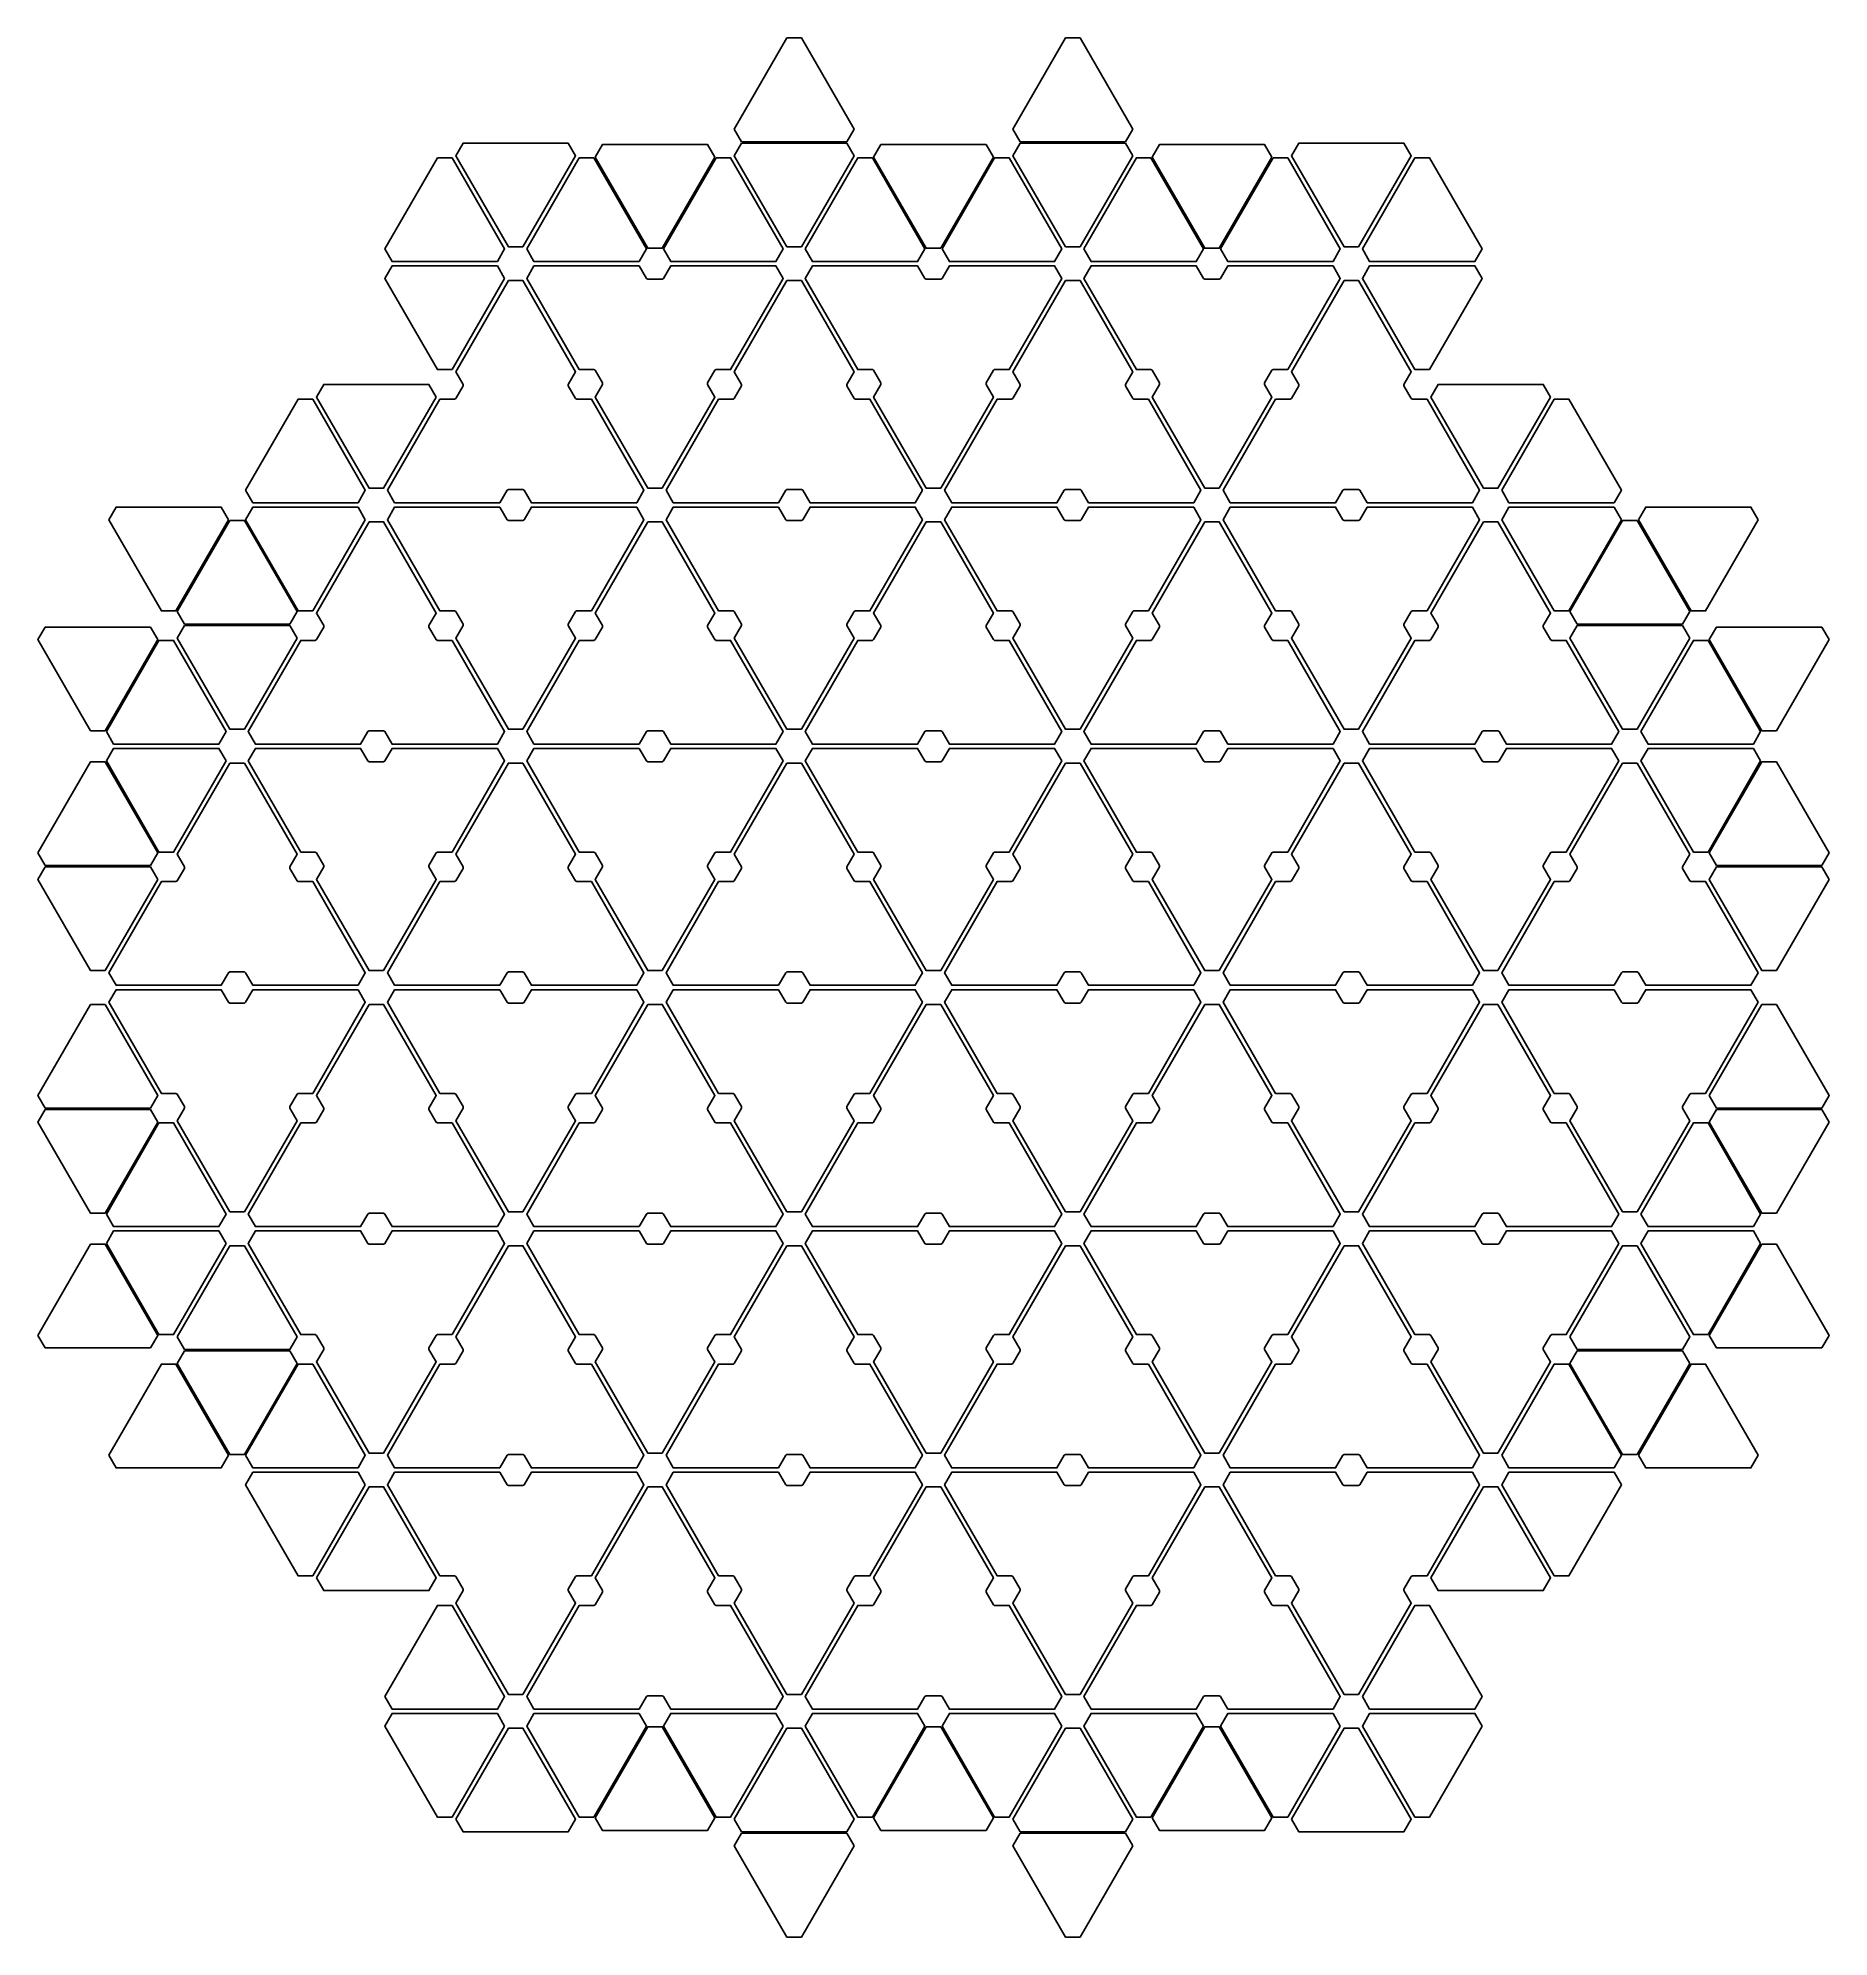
# Model space of a CAD drawing. Header units: metres. Extents: x -616 to 616, y -654 to 654.
import ezdxf

# ---------------------------------------------------------------- set-up
doc = ezdxf.new("R2010")
doc.units = ezdxf.units.M

msp = doc.modelspace()

# ---------------------------------------------------------------- linework, layer by layer
at = {"layer": 'frame'}
for points in [[(-100.9, 653.5), (-90.9, 653.5), (-54.7, 590.8), (-59.7, 582.1), (-132.1, 582.1), (-137.1, 590.8), (-100.9, 653.5)], [(90.9, 653.5), (100.9, 653.5), (137.1, 590.8), (132.1, 582.1), (59.7, 582.1), (54.7, 590.8), (90.9, 653.5)], [(-282.6, 509.8), (-292.6, 509.8), (-328.8, 572.5), (-323.8, 581.1), (-251.4, 581.1), (-246.4, 572.5), (-282.6, 509.8)], [(-150.5, 571.5), (-186.7, 508.8), (-196.7, 508.8), (-232.9, 571.5), (-227.9, 580.1), (-155.5, 580.1), (-150.5, 571.5)], [(-90.9, 509.8), (-100.9, 509.8), (-137.1, 572.5), (-132.1, 581.1), (-59.7, 581.1), (-54.7, 572.5), (-90.9, 509.8)], [(41.2, 571.5), (5, 508.8), (-5, 508.8), (-41.2, 571.5), (-36.2, 580.1), (36.2, 580.1), (41.2, 571.5)], [(137.1, 572.5), (100.9, 509.8), (90.9, 509.8), (54.7, 572.5), (59.7, 581.1), (132.1, 581.1), (137.1, 572.5)], [(232.9, 571.5), (196.7, 508.8), (186.7, 508.8), (150.5, 571.5), (155.5, 580.1), (227.9, 580.1), (232.9, 571.5)], [(292.6, 509.8), (282.6, 509.8), (246.4, 572.5), (251.4, 581.1), (323.8, 581.1), (328.8, 572.5), (292.6, 509.8)], [(-341.4, 571), (-331.4, 571), (-295.2, 508.3), (-300.2, 499.6), (-372.6, 499.6), (-377.6, 508.3), (-341.4, 571)], [(-280, 508.3), (-243.8, 571), (-233.8, 571), (-197.6, 508.3), (-202.6, 499.6), (-275, 499.6), (-280, 508.3)], [(-185.9, 508.3), (-149.7, 571), (-139.7, 571), (-103.5, 508.3), (-108.5, 499.6), (-180.9, 499.6), (-185.9, 508.3)], [(-88.3, 508.3), (-52.1, 571), (-42.1, 571), (-5.9, 508.3), (-10.9, 499.6), (-83.3, 499.6), (-88.3, 508.3)], [(5.9, 508.3), (42.1, 571), (52.1, 571), (88.3, 508.3), (83.3, 499.6), (10.9, 499.6), (5.9, 508.3)], [(103.5, 508.3), (139.7, 571), (149.7, 571), (185.9, 508.3), (180.9, 499.6), (108.5, 499.6), (103.5, 508.3)], [(197.6, 508.3), (233.8, 571), (243.8, 571), (280, 508.3), (275, 499.6), (202.6, 499.6), (197.6, 508.3)], [(331.4, 571), (341.4, 571), (377.6, 508.3), (372.6, 499.6), (300.2, 499.6), (295.2, 508.3), (331.4, 571)], [(-295.2, 488), (-331.4, 425.3), (-341.4, 425.3), (-377.6, 488), (-372.6, 496.6), (-300.2, 496.6), (-295.2, 488)], [(-292.6, 486.5), (-282.6, 486.5), (-246.4, 423.8), (-251.4, 415.1), (-251.4, 414.1), (-246.4, 405.4), (-245.5, 404.9), (-235.5, 404.9), (-199.3, 342.2), (-204.3, 333.6), (-276.7, 333.6), (-281.7, 342.2), (-282.6, 342.7), (-292.6, 342.7), (-293.5, 342.2), (-298.5, 333.6), (-370.9, 333.6), (-375.9, 342.2), (-339.7, 404.9), (-329.7, 404.9), (-328.8, 405.4), (-323.8, 414.1), (-323.8, 415.1), (-328.8, 423.8), (-292.6, 486.5)], [(-186.7, 343.7), (-196.7, 343.7), (-232.9, 406.4), (-227.9, 415.1), (-227.9, 416.1), (-232.9, 424.8), (-233.8, 425.3), (-243.8, 425.3), (-280, 488), (-275, 496.6), (-202.6, 496.6), (-197.6, 488), (-196.7, 487.5), (-186.7, 487.5), (-185.9, 488), (-180.9, 496.6), (-108.5, 496.6), (-103.5, 488), (-139.7, 425.3), (-149.7, 425.3), (-150.5, 424.8), (-155.5, 416.1), (-155.5, 415.1), (-150.5, 406.4), (-186.7, 343.7)], [(-100.9, 486.5), (-90.9, 486.5), (-54.7, 423.8), (-59.7, 415.1), (-59.7, 414.1), (-54.7, 405.4), (-53.8, 404.9), (-43.8, 404.9), (-7.6, 342.2), (-12.6, 333.6), (-85, 333.6), (-90, 342.2), (-90.9, 342.7), (-100.9, 342.7), (-101.7, 342.2), (-106.7, 333.6), (-179.1, 333.6), (-184.1, 342.2), (-147.9, 404.9), (-137.9, 404.9), (-137.1, 405.4), (-132.1, 414.1), (-132.1, 415.1), (-137.1, 423.8), (-100.9, 486.5)], [(5, 343.7), (-5, 343.7), (-41.2, 406.4), (-36.2, 415.1), (-36.2, 416.1), (-41.2, 424.8), (-42.1, 425.3), (-52.1, 425.3), (-88.3, 488), (-83.3, 496.6), (-10.9, 496.6), (-5.9, 488), (-5, 487.5), (5, 487.5), (5.9, 488), (10.9, 496.6), (83.3, 496.6), (88.3, 488), (52.1, 425.3), (42.1, 425.3), (41.2, 424.8), (36.2, 416.1), (36.2, 415.1), (41.2, 406.4), (5, 343.7)], [(90.9, 486.5), (100.9, 486.5), (137.1, 423.8), (132.1, 415.1), (132.1, 414.1), (137.1, 405.4), (137.9, 404.9), (147.9, 404.9), (184.1, 342.2), (179.1, 333.6), (106.7, 333.6), (101.7, 342.2), (100.9, 342.7), (90.9, 342.7), (90, 342.2), (85, 333.6), (12.6, 333.6), (7.6, 342.2), (43.8, 404.9), (53.8, 404.9), (54.7, 405.4), (59.7, 414.1), (59.7, 415.1), (54.7, 423.8), (90.9, 486.5)], [(196.7, 343.7), (186.7, 343.7), (150.5, 406.4), (155.5, 415.1), (155.5, 416.1), (150.5, 424.8), (149.7, 425.3), (139.7, 425.3), (103.5, 488), (108.5, 496.6), (180.9, 496.6), (185.9, 488), (186.7, 487.5), (196.7, 487.5), (197.6, 488), (202.6, 496.6), (275, 496.6), (280, 488), (243.8, 425.3), (233.8, 425.3), (232.9, 424.8), (227.9, 416.1), (227.9, 415.1), (232.9, 406.4), (196.7, 343.7)], [(282.6, 486.5), (292.6, 486.5), (328.8, 423.8), (323.8, 415.1), (323.8, 414.1), (328.8, 405.4), (329.7, 404.9), (339.7, 404.9), (375.9, 342.2), (370.9, 333.6), (298.5, 333.6), (293.5, 342.2), (292.6, 342.7), (282.6, 342.7), (281.7, 342.2), (276.7, 333.6), (204.3, 333.6), (199.3, 342.2), (235.5, 404.9), (245.5, 404.9), (246.4, 405.4), (251.4, 414.1), (251.4, 415.1), (246.4, 423.8), (282.6, 486.5)], [(341.4, 425.3), (331.4, 425.3), (295.2, 488), (300.2, 496.6), (372.6, 496.6), (377.6, 488), (341.4, 425.3)], [(-342.3, 406.4), (-378.5, 343.7), (-388.5, 343.7), (-424.7, 406.4), (-419.7, 415.1), (-347.3, 415.1), (-342.3, 406.4)], [(424.7, 406.4), (388.5, 343.7), (378.5, 343.7), (342.3, 406.4), (347.3, 415.1), (419.7, 415.1), (424.7, 406.4)], [(-473.5, 342.2), (-437.3, 404.9), (-427.3, 404.9), (-391.1, 342.2), (-396.1, 333.6), (-468.5, 333.6), (-473.5, 342.2)], [(391.1, 342.2), (427.3, 404.9), (437.3, 404.9), (473.5, 342.2), (468.5, 333.6), (396.1, 333.6), (391.1, 342.2)], [(-485.2, 321.9), (-521.4, 259.2), (-531.4, 259.2), (-567.6, 321.9), (-562.6, 330.6), (-490.2, 330.6), (-485.2, 321.9)], [(-391.1, 321.9), (-427.3, 259.2), (-437.3, 259.2), (-473.5, 321.9), (-468.5, 330.6), (-396.1, 330.6), (-391.1, 321.9)], [(-282.6, 177.7), (-292.6, 177.7), (-328.8, 240.4), (-323.8, 249.1), (-323.8, 250.1), (-328.8, 258.7), (-329.7, 259.2), (-339.7, 259.2), (-375.9, 321.9), (-370.9, 330.6), (-298.5, 330.6), (-293.5, 321.9), (-292.6, 321.4), (-282.6, 321.4), (-281.7, 321.9), (-276.7, 330.6), (-204.3, 330.6), (-199.3, 321.9), (-235.5, 259.2), (-245.5, 259.2), (-246.4, 258.7), (-251.4, 250.1), (-251.4, 249.1), (-246.4, 240.4), (-282.6, 177.7)], [(-90.9, 177.7), (-100.9, 177.7), (-137.1, 240.4), (-132.1, 249.1), (-132.1, 250.1), (-137.1, 258.7), (-137.9, 259.2), (-147.9, 259.2), (-184.1, 321.9), (-179.1, 330.6), (-106.7, 330.6), (-101.7, 321.9), (-100.9, 321.4), (-90.9, 321.4), (-90, 321.9), (-85, 330.6), (-12.6, 330.6), (-7.6, 321.9), (-43.8, 259.2), (-53.8, 259.2), (-54.7, 258.7), (-59.7, 250.1), (-59.7, 249.1), (-54.7, 240.4), (-90.9, 177.7)], [(100.9, 177.7), (90.9, 177.7), (54.7, 240.4), (59.7, 249.1), (59.7, 250.1), (54.7, 258.7), (53.8, 259.2), (43.8, 259.2), (7.6, 321.9), (12.6, 330.6), (85, 330.6), (90, 321.9), (90.9, 321.4), (100.9, 321.4), (101.7, 321.9), (106.7, 330.6), (179.1, 330.6), (184.1, 321.9), (147.9, 259.2), (137.9, 259.2), (137.1, 258.7), (132.1, 250.1), (132.1, 249.1), (137.1, 240.4), (100.9, 177.7)], [(292.6, 177.7), (282.6, 177.7), (246.4, 240.4), (251.4, 249.1), (251.4, 250.1), (246.4, 258.7), (245.5, 259.2), (235.5, 259.2), (199.3, 321.9), (204.3, 330.6), (276.7, 330.6), (281.7, 321.9), (282.6, 321.4), (292.6, 321.4), (293.5, 321.9), (298.5, 330.6), (370.9, 330.6), (375.9, 321.9), (339.7, 259.2), (329.7, 259.2), (328.8, 258.7), (323.8, 250.1), (323.8, 249.1), (328.8, 240.4), (292.6, 177.7)], [(473.5, 321.9), (437.3, 259.2), (427.3, 259.2), (391.1, 321.9), (396.1, 330.6), (468.5, 330.6), (473.5, 321.9)], [(567.6, 321.9), (531.4, 259.2), (521.4, 259.2), (485.2, 321.9), (490.2, 330.6), (562.6, 330.6), (567.6, 321.9)], [(-520.5, 258.7), (-484.3, 321.4), (-474.3, 321.4), (-438.1, 258.7), (-443.1, 250.1), (-515.5, 250.1), (-520.5, 258.7)], [(-388.5, 320.4), (-378.5, 320.4), (-342.3, 257.7), (-347.3, 249.1), (-347.3, 248.1), (-342.3, 239.4), (-341.4, 238.9), (-331.4, 238.9), (-295.2, 176.2), (-300.2, 167.5), (-372.6, 167.5), (-377.6, 176.2), (-378.5, 176.7), (-388.5, 176.7), (-389.3, 176.2), (-394.3, 167.5), (-466.7, 167.5), (-471.7, 176.2), (-435.5, 238.9), (-425.5, 238.9), (-424.7, 239.4), (-419.7, 248.1), (-419.7, 249.1), (-424.7, 257.7), (-388.5, 320.4)], [(-196.7, 320.4), (-186.7, 320.4), (-150.5, 257.7), (-155.5, 249.1), (-155.5, 248.1), (-150.5, 239.4), (-149.7, 238.9), (-139.7, 238.9), (-103.5, 176.2), (-108.5, 167.5), (-180.9, 167.5), (-185.9, 176.2), (-186.7, 176.7), (-196.7, 176.7), (-197.6, 176.2), (-202.6, 167.5), (-275, 167.5), (-280, 176.2), (-243.8, 238.9), (-233.8, 238.9), (-232.9, 239.4), (-227.9, 248.1), (-227.9, 249.1), (-232.9, 257.7), (-196.7, 320.4)], [(-5, 320.4), (5, 320.4), (41.2, 257.7), (36.2, 249.1), (36.2, 248.1), (41.2, 239.4), (42.1, 238.9), (52.1, 238.9), (88.3, 176.2), (83.3, 167.5), (10.9, 167.5), (5.9, 176.2), (5, 176.7), (-5, 176.7), (-5.9, 176.2), (-10.9, 167.5), (-83.3, 167.5), (-88.3, 176.2), (-52.1, 238.9), (-42.1, 238.9), (-41.2, 239.4), (-36.2, 248.1), (-36.2, 249.1), (-41.2, 257.7), (-5, 320.4)], [(186.7, 320.4), (196.7, 320.4), (232.9, 257.7), (227.9, 249.1), (227.9, 248.1), (232.9, 239.4), (233.8, 238.9), (243.8, 238.9), (280, 176.2), (275, 167.5), (202.6, 167.5), (197.6, 176.2), (196.7, 176.7), (186.7, 176.7), (185.9, 176.2), (180.9, 167.5), (108.5, 167.5), (103.5, 176.2), (139.7, 238.9), (149.7, 238.9), (150.5, 239.4), (155.5, 248.1), (155.5, 249.1), (150.5, 257.7), (186.7, 320.4)], [(378.5, 320.4), (388.5, 320.4), (424.7, 257.7), (419.7, 249.1), (419.7, 248.1), (424.7, 239.4), (425.5, 238.9), (435.5, 238.9), (471.7, 176.2), (466.7, 167.5), (394.3, 167.5), (389.3, 176.2), (388.5, 176.7), (378.5, 176.7), (377.6, 176.2), (372.6, 167.5), (300.2, 167.5), (295.2, 176.2), (331.4, 238.9), (341.4, 238.9), (342.3, 239.4), (347.3, 248.1), (347.3, 249.1), (342.3, 257.7), (378.5, 320.4)], [(438.1, 258.7), (474.3, 321.4), (484.3, 321.4), (520.5, 258.7), (515.5, 250.1), (443.1, 250.1), (438.1, 258.7)], [(-438.1, 240.4), (-474.3, 177.7), (-484.3, 177.7), (-520.5, 240.4), (-515.5, 249.1), (-443.1, 249.1), (-438.1, 240.4)], [(520.5, 240.4), (484.3, 177.7), (474.3, 177.7), (438.1, 240.4), (443.1, 249.1), (515.5, 249.1), (520.5, 240.4)], [(-534, 239.4), (-570.2, 176.7), (-580.2, 176.7), (-616.4, 239.4), (-611.4, 248.1), (-539, 248.1), (-534, 239.4)], [(-569.3, 176.2), (-533.1, 238.9), (-523.1, 238.9), (-486.9, 176.2), (-491.9, 167.5), (-564.3, 167.5), (-569.3, 176.2)], [(486.9, 176.2), (523.1, 238.9), (533.1, 238.9), (569.3, 176.2), (564.3, 167.5), (491.9, 167.5), (486.9, 176.2)], [(616.4, 239.4), (580.2, 176.7), (570.2, 176.7), (534, 239.4), (539, 248.1), (611.4, 248.1), (616.4, 239.4)], [(-486.9, 155.9), (-523.1, 93.2), (-533.1, 93.2), (-569.3, 155.9), (-564.3, 164.5), (-491.9, 164.5), (-486.9, 155.9)], [(-378.5, 11.7), (-388.5, 11.7), (-424.7, 74.4), (-419.7, 83), (-419.7, 84), (-424.7, 92.7), (-425.5, 93.2), (-435.5, 93.2), (-471.7, 155.9), (-466.7, 164.5), (-394.3, 164.5), (-389.3, 155.9), (-388.5, 155.4), (-378.5, 155.4), (-377.6, 155.9), (-372.6, 164.5), (-300.2, 164.5), (-295.2, 155.9), (-331.4, 93.2), (-341.4, 93.2), (-342.3, 92.7), (-347.3, 84), (-347.3, 83), (-342.3, 74.4), (-378.5, 11.7)], [(-186.7, 11.7), (-196.7, 11.7), (-232.9, 74.4), (-227.9, 83), (-227.9, 84), (-232.9, 92.7), (-233.8, 93.2), (-243.8, 93.2), (-280, 155.9), (-275, 164.5), (-202.6, 164.5), (-197.6, 155.9), (-196.7, 155.4), (-186.7, 155.4), (-185.9, 155.9), (-180.9, 164.5), (-108.5, 164.5), (-103.5, 155.9), (-139.7, 93.2), (-149.7, 93.2), (-150.5, 92.7), (-155.5, 84), (-155.5, 83), (-150.5, 74.4), (-186.7, 11.7)], [(5, 11.7), (-5, 11.7), (-41.2, 74.4), (-36.2, 83), (-36.2, 84), (-41.2, 92.7), (-42.1, 93.2), (-52.1, 93.2), (-88.3, 155.9), (-83.3, 164.5), (-10.9, 164.5), (-5.9, 155.9), (-5, 155.4), (5, 155.4), (5.9, 155.9), (10.9, 164.5), (83.3, 164.5), (88.3, 155.9), (52.1, 93.2), (42.1, 93.2), (41.2, 92.7), (36.2, 84), (36.2, 83), (41.2, 74.4), (5, 11.7)], [(196.7, 11.7), (186.7, 11.7), (150.5, 74.4), (155.5, 83), (155.5, 84), (150.5, 92.7), (149.7, 93.2), (139.7, 93.2), (103.5, 155.9), (108.5, 164.5), (180.9, 164.5), (185.9, 155.9), (186.7, 155.4), (196.7, 155.4), (197.6, 155.9), (202.6, 164.5), (275, 164.5), (280, 155.9), (243.8, 93.2), (233.8, 93.2), (232.9, 92.7), (227.9, 84), (227.9, 83), (232.9, 74.4), (196.7, 11.7)], [(388.5, 11.7), (378.5, 11.7), (342.3, 74.4), (347.3, 83), (347.3, 84), (342.3, 92.7), (341.4, 93.2), (331.4, 93.2), (295.2, 155.9), (300.2, 164.5), (372.6, 164.5), (377.6, 155.9), (378.5, 155.4), (388.5, 155.4), (389.3, 155.9), (394.3, 164.5), (466.7, 164.5), (471.7, 155.9), (435.5, 93.2), (425.5, 93.2), (424.7, 92.7), (419.7, 84), (419.7, 83), (424.7, 74.4), (388.5, 11.7)], [(569.3, 155.9), (533.1, 93.2), (523.1, 93.2), (486.9, 155.9), (491.9, 164.5), (564.3, 164.5), (569.3, 155.9)], [(-616.4, 92.7), (-580.2, 155.4), (-570.2, 155.4), (-534, 92.7), (-539, 84), (-611.4, 84), (-616.4, 92.7)], [(-484.3, 154.4), (-474.3, 154.4), (-438.1, 91.7), (-443.1, 83), (-443.1, 82), (-438.1, 73.4), (-437.3, 72.9), (-427.3, 72.9), (-391.1, 10.2), (-396.1, 1.5), (-468.5, 1.5), (-473.5, 10.2), (-474.3, 10.7), (-484.3, 10.7), (-485.2, 10.2), (-490.2, 1.5), (-562.6, 1.5), (-567.6, 10.2), (-531.4, 72.9), (-521.4, 72.9), (-520.5, 73.4), (-515.5, 82), (-515.5, 83), (-520.5, 91.7), (-484.3, 154.4)], [(-282.6, 154.4), (-246.4, 91.7), (-251.4, 83), (-251.4, 82), (-246.4, 73.4), (-245.5, 72.9), (-235.5, 72.9), (-199.3, 10.2), (-204.3, 1.5), (-276.7, 1.5), (-281.7, 10.2), (-282.6, 10.7), (-292.6, 10.7), (-293.5, 10.2), (-298.5, 1.5), (-370.9, 1.5), (-375.9, 10.2), (-339.7, 72.9), (-329.7, 72.9), (-328.8, 73.4), (-323.8, 82), (-323.8, 83), (-328.8, 91.7), (-292.6, 154.4), (-282.6, 154.4)], [(-100.9, 154.4), (-90.9, 154.4), (-54.7, 91.7), (-59.7, 83), (-59.7, 82), (-54.7, 73.4), (-53.8, 72.9), (-43.8, 72.9), (-7.6, 10.2), (-12.6, 1.5), (-85, 1.5), (-90, 10.2), (-90.9, 10.7), (-100.9, 10.7), (-101.7, 10.2), (-106.7, 1.5), (-179.1, 1.5), (-184.1, 10.2), (-147.9, 72.9), (-137.9, 72.9), (-137.1, 73.4), (-132.1, 82), (-132.1, 83), (-137.1, 91.7), (-100.9, 154.4)], [(90.9, 154.4), (100.9, 154.4), (137.1, 91.7), (132.1, 83), (132.1, 82), (137.1, 73.4), (137.9, 72.9), (147.9, 72.9), (184.1, 10.2), (179.1, 1.5), (106.7, 1.5), (101.7, 10.2), (100.9, 10.7), (90.9, 10.7), (90, 10.2), (85, 1.5), (12.6, 1.5), (7.6, 10.2), (43.8, 72.9), (53.8, 72.9), (54.7, 73.4), (59.7, 82), (59.7, 83), (54.7, 91.7), (90.9, 154.4)], [(282.6, 154.4), (292.6, 154.4), (328.8, 91.7), (323.8, 83), (323.8, 82), (328.8, 73.4), (329.7, 72.9), (339.7, 72.9), (375.9, 10.2), (370.9, 1.5), (298.5, 1.5), (293.5, 10.2), (292.6, 10.7), (282.6, 10.7), (281.7, 10.2), (276.7, 1.5), (204.3, 1.5), (199.3, 10.2), (235.5, 72.9), (245.5, 72.9), (246.4, 73.4), (251.4, 82), (251.4, 83), (246.4, 91.7), (282.6, 154.4)], [(474.3, 154.4), (484.3, 154.4), (520.5, 91.7), (515.5, 83), (515.5, 82), (520.5, 73.4), (521.4, 72.9), (531.4, 72.9), (567.6, 10.2), (562.6, 1.5), (490.2, 1.5), (485.2, 10.2), (484.3, 10.7), (474.3, 10.7), (473.5, 10.2), (468.5, 1.5), (396.1, 1.5), (391.1, 10.2), (427.3, 72.9), (437.3, 72.9), (438.1, 73.4), (443.1, 82), (443.1, 83), (438.1, 91.7), (474.3, 154.4)], [(534, 92.7), (570.2, 155.4), (580.2, 155.4), (616.4, 92.7), (611.4, 84), (539, 84), (534, 92.7)], [(-534, 74.4), (-570.2, 11.7), (-580.2, 11.7), (-616.4, 74.4), (-611.4, 83), (-539, 83), (-534, 74.4)], [(616.4, 74.4), (580.2, 11.7), (570.2, 11.7), (534, 74.4), (539, 83), (611.4, 83), (616.4, 74.4)], [(-580.2, -11.7), (-570.2, -11.7), (-534, -74.4), (-539, -83), (-611.4, -83), (-616.4, -74.4), (-580.2, -11.7)], [(-484.3, -154.4), (-520.5, -91.7), (-515.5, -83), (-515.5, -82), (-520.5, -73.4), (-521.4, -72.9), (-531.4, -72.9), (-567.6, -10.2), (-562.6, -1.5), (-490.2, -1.5), (-485.2, -10.2), (-484.3, -10.7), (-474.3, -10.7), (-473.5, -10.2), (-468.5, -1.5), (-396.1, -1.5), (-391.1, -10.2), (-427.3, -72.9), (-437.3, -72.9), (-438.1, -73.4), (-443.1, -82), (-443.1, -83), (-438.1, -91.7), (-474.3, -154.4), (-484.3, -154.4)], [(-388.5, -11.7), (-378.5, -11.7), (-342.3, -74.4), (-347.3, -83), (-347.3, -84), (-342.3, -92.7), (-341.4, -93.2), (-331.4, -93.2), (-295.2, -155.9), (-300.2, -164.5), (-372.6, -164.5), (-377.6, -155.9), (-378.5, -155.4), (-388.5, -155.4), (-389.3, -155.9), (-394.3, -164.5), (-466.7, -164.5), (-471.7, -155.9), (-435.5, -93.2), (-425.5, -93.2), (-424.7, -92.7), (-419.7, -84), (-419.7, -83), (-424.7, -74.4), (-388.5, -11.7)], [(-282.6, -154.4), (-292.6, -154.4), (-328.8, -91.7), (-323.8, -83), (-323.8, -82), (-328.8, -73.4), (-329.7, -72.9), (-339.7, -72.9), (-375.9, -10.2), (-370.9, -1.5), (-298.5, -1.5), (-293.5, -10.2), (-292.6, -10.7), (-282.6, -10.7), (-281.7, -10.2), (-276.7, -1.5), (-204.3, -1.5), (-199.3, -10.2), (-235.5, -72.9), (-245.5, -72.9), (-246.4, -73.4), (-251.4, -82), (-251.4, -83), (-246.4, -91.7), (-282.6, -154.4)], [(-196.7, -11.7), (-186.7, -11.7), (-150.5, -74.4), (-155.5, -83), (-155.5, -84), (-150.5, -92.7), (-149.7, -93.2), (-139.7, -93.2), (-103.5, -155.9), (-108.5, -164.5), (-180.9, -164.5), (-185.9, -155.9), (-186.7, -155.4), (-196.7, -155.4), (-197.6, -155.9), (-202.6, -164.5), (-275, -164.5), (-280, -155.9), (-243.8, -93.2), (-233.8, -93.2), (-232.9, -92.7), (-227.9, -84), (-227.9, -83), (-232.9, -74.4), (-196.7, -11.7)], [(-100.9, -154.4), (-137.1, -91.7), (-132.1, -83), (-132.1, -82), (-137.1, -73.4), (-137.9, -72.9), (-147.9, -72.9), (-184.1, -10.2), (-179.1, -1.5), (-106.7, -1.5), (-101.7, -10.2), (-100.9, -10.7), (-90.9, -10.7), (-90, -10.2), (-85, -1.5), (-12.6, -1.5), (-7.6, -10.2), (-43.8, -72.9), (-53.8, -72.9), (-54.7, -73.4), (-59.7, -82), (-59.7, -83), (-54.7, -91.7), (-90.9, -154.4), (-100.9, -154.4)], [(-5, -11.7), (5, -11.7), (41.2, -74.4), (36.2, -83), (36.2, -84), (41.2, -92.7), (42.1, -93.2), (52.1, -93.2), (88.3, -155.9), (83.3, -164.5), (10.9, -164.5), (5.9, -155.9), (5, -155.4), (-5, -155.4), (-5.9, -155.9), (-10.9, -164.5), (-83.3, -164.5), (-88.3, -155.9), (-52.1, -93.2), (-42.1, -93.2), (-41.2, -92.7), (-36.2, -84), (-36.2, -83), (-41.2, -74.4), (-5, -11.7)], [(90.9, -154.4), (54.7, -91.7), (59.7, -83), (59.7, -82), (54.7, -73.4), (53.8, -72.9), (43.8, -72.9), (7.6, -10.2), (12.6, -1.5), (85, -1.5), (90, -10.2), (90.9, -10.7), (100.9, -10.7), (101.7, -10.2), (106.7, -1.5), (179.1, -1.5), (184.1, -10.2), (147.9, -72.9), (137.9, -72.9), (137.1, -73.4), (132.1, -82), (132.1, -83), (137.1, -91.7), (100.9, -154.4), (90.9, -154.4)], [(186.7, -11.7), (196.7, -11.7), (232.9, -74.4), (227.9, -83), (227.9, -84), (232.9, -92.7), (233.8, -93.2), (243.8, -93.2), (280, -155.9), (275, -164.5), (202.6, -164.5), (197.6, -155.9), (196.7, -155.4), (186.7, -155.4), (185.9, -155.9), (180.9, -164.5), (108.5, -164.5), (103.5, -155.9), (139.7, -93.2), (149.7, -93.2), (150.5, -92.7), (155.5, -84), (155.5, -83), (150.5, -74.4), (186.7, -11.7)], [(282.6, -154.4), (246.4, -91.7), (251.4, -83), (251.4, -82), (246.4, -73.4), (245.5, -72.9), (235.5, -72.9), (199.3, -10.2), (204.3, -1.5), (276.7, -1.5), (281.7, -10.2), (282.6, -10.7), (292.6, -10.7), (293.5, -10.2), (298.5, -1.5), (370.9, -1.5), (375.9, -10.2), (339.7, -72.9), (329.7, -72.9), (328.8, -73.4), (323.8, -82), (323.8, -83), (328.8, -91.7), (292.6, -154.4), (282.6, -154.4)], [(388.5, -11.7), (424.7, -74.4), (419.7, -83), (419.7, -84), (424.7, -92.7), (425.5, -93.2), (435.5, -93.2), (471.7, -155.9), (466.7, -164.5), (394.3, -164.5), (389.3, -155.9), (388.5, -155.4), (378.5, -155.4), (377.6, -155.9), (372.6, -164.5), (300.2, -164.5), (295.2, -155.9), (331.4, -93.2), (341.4, -93.2), (342.3, -92.7), (347.3, -84), (347.3, -83), (342.3, -74.4), (378.5, -11.7), (388.5, -11.7)], [(474.3, -154.4), (438.1, -91.7), (443.1, -83), (443.1, -82), (438.1, -73.4), (437.3, -72.9), (427.3, -72.9), (391.1, -10.2), (396.1, -1.5), (468.5, -1.5), (473.5, -10.2), (474.3, -10.7), (484.3, -10.7), (485.2, -10.2), (490.2, -1.5), (562.6, -1.5), (567.6, -10.2), (531.4, -72.9), (521.4, -72.9), (520.5, -73.4), (515.5, -82), (515.5, -83), (520.5, -91.7), (484.3, -154.4), (474.3, -154.4)], [(534, -74.4), (570.2, -11.7), (580.2, -11.7), (616.4, -74.4), (611.4, -83), (539, -83), (534, -74.4)], [(-534, -92.7), (-570.2, -155.4), (-580.2, -155.4), (-616.4, -92.7), (-611.4, -84), (-539, -84), (-534, -92.7)], [(616.4, -92.7), (580.2, -155.4), (570.2, -155.4), (534, -92.7), (539, -84), (611.4, -84), (616.4, -92.7)], [(-569.3, -155.9), (-533.1, -93.2), (-523.1, -93.2), (-486.9, -155.9), (-491.9, -164.5), (-564.3, -164.5), (-569.3, -155.9)], [(486.9, -155.9), (523.1, -93.2), (533.1, -93.2), (569.3, -155.9), (564.3, -164.5), (491.9, -164.5), (486.9, -155.9)], [(-486.9, -176.2), (-523.1, -238.9), (-533.1, -238.9), (-569.3, -176.2), (-564.3, -167.5), (-491.9, -167.5), (-486.9, -176.2)], [(-378.5, -320.4), (-388.5, -320.4), (-424.7, -257.7), (-419.7, -249.1), (-419.7, -248.1), (-424.7, -239.4), (-425.5, -238.9), (-435.5, -238.9), (-471.7, -176.2), (-466.7, -167.5), (-394.3, -167.5), (-389.3, -176.2), (-388.5, -176.7), (-378.5, -176.7), (-377.6, -176.2), (-372.6, -167.5), (-300.2, -167.5), (-295.2, -176.2), (-331.4, -238.9), (-341.4, -238.9), (-342.3, -239.4), (-347.3, -248.1), (-347.3, -249.1), (-342.3, -257.7), (-378.5, -320.4)], [(-186.7, -320.4), (-196.7, -320.4), (-232.9, -257.7), (-227.9, -249.1), (-227.9, -248.1), (-232.9, -239.4), (-233.8, -238.9), (-243.8, -238.9), (-280, -176.2), (-275, -167.5), (-202.6, -167.5), (-197.6, -176.2), (-196.7, -176.7), (-186.7, -176.7), (-185.9, -176.2), (-180.9, -167.5), (-108.5, -167.5), (-103.5, -176.2), (-139.7, -238.9), (-149.7, -238.9), (-150.5, -239.4), (-155.5, -248.1), (-155.5, -249.1), (-150.5, -257.7), (-186.7, -320.4)], [(5, -320.4), (-5, -320.4), (-41.2, -257.7), (-36.2, -249.1), (-36.2, -248.1), (-41.2, -239.4), (-42.1, -238.9), (-52.1, -238.9), (-88.3, -176.2), (-83.3, -167.5), (-10.9, -167.5), (-5.9, -176.2), (-5, -176.7), (5, -176.7), (5.9, -176.2), (10.9, -167.5), (83.3, -167.5), (88.3, -176.2), (52.1, -238.9), (42.1, -238.9), (41.2, -239.4), (36.2, -248.1), (36.2, -249.1), (41.2, -257.7), (5, -320.4)], [(196.7, -320.4), (186.7, -320.4), (150.5, -257.7), (155.5, -249.1), (155.5, -248.1), (150.5, -239.4), (149.7, -238.9), (139.7, -238.9), (103.5, -176.2), (108.5, -167.5), (180.9, -167.5), (185.9, -176.2), (186.7, -176.7), (196.7, -176.7), (197.6, -176.2), (202.6, -167.5), (275, -167.5), (280, -176.2), (243.8, -238.9), (233.8, -238.9), (232.9, -239.4), (227.9, -248.1), (227.9, -249.1), (232.9, -257.7), (196.7, -320.4)], [(388.5, -320.4), (378.5, -320.4), (342.3, -257.7), (347.3, -249.1), (347.3, -248.1), (342.3, -239.4), (341.4, -238.9), (331.4, -238.9), (295.2, -176.2), (300.2, -167.5), (372.6, -167.5), (377.6, -176.2), (378.5, -176.7), (388.5, -176.7), (389.3, -176.2), (394.3, -167.5), (466.7, -167.5), (471.7, -176.2), (435.5, -238.9), (425.5, -238.9), (424.7, -239.4), (419.7, -248.1), (419.7, -249.1), (424.7, -257.7), (388.5, -320.4)], [(569.3, -176.2), (533.1, -238.9), (523.1, -238.9), (486.9, -176.2), (491.9, -167.5), (564.3, -167.5), (569.3, -176.2)], [(-616.4, -239.4), (-580.2, -176.7), (-570.2, -176.7), (-534, -239.4), (-539, -248.1), (-611.4, -248.1), (-616.4, -239.4)], [(-520.5, -240.4), (-484.3, -177.7), (-474.3, -177.7), (-438.1, -240.4), (-443.1, -249.1), (-515.5, -249.1), (-520.5, -240.4)], [(-292.6, -177.7), (-282.6, -177.7), (-246.4, -240.4), (-251.4, -249.1), (-251.4, -250.1), (-246.4, -258.7), (-245.5, -259.2), (-235.5, -259.2), (-199.3, -321.9), (-204.3, -330.6), (-276.7, -330.6), (-281.7, -321.9), (-282.6, -321.4), (-292.6, -321.4), (-293.5, -321.9), (-298.5, -330.6), (-370.9, -330.6), (-375.9, -321.9), (-339.7, -259.2), (-329.7, -259.2), (-328.8, -258.7), (-323.8, -250.1), (-323.8, -249.1), (-328.8, -240.4), (-292.6, -177.7)], [(-100.9, -177.7), (-90.9, -177.7), (-54.7, -240.4), (-59.7, -249.1), (-59.7, -250.1), (-54.7, -258.7), (-53.8, -259.2), (-43.8, -259.2), (-7.6, -321.9), (-12.6, -330.6), (-85, -330.6), (-90, -321.9), (-90.9, -321.4), (-100.9, -321.4), (-101.7, -321.9), (-106.7, -330.6), (-179.1, -330.6), (-184.1, -321.9), (-147.9, -259.2), (-137.9, -259.2), (-137.1, -258.7), (-132.1, -250.1), (-132.1, -249.1), (-137.1, -240.4), (-100.9, -177.7)], [(90.9, -177.7), (100.9, -177.7), (137.1, -240.4), (132.1, -249.1), (132.1, -250.1), (137.1, -258.7), (137.9, -259.2), (147.9, -259.2), (184.1, -321.9), (179.1, -330.6), (106.7, -330.6), (101.7, -321.9), (100.9, -321.4), (90.9, -321.4), (90, -321.9), (85, -330.6), (12.6, -330.6), (7.6, -321.9), (43.8, -259.2), (53.8, -259.2), (54.7, -258.7), (59.7, -250.1), (59.7, -249.1), (54.7, -240.4), (90.9, -177.7)], [(282.6, -177.7), (292.6, -177.7), (328.8, -240.4), (323.8, -249.1), (323.8, -250.1), (328.8, -258.7), (329.7, -259.2), (339.7, -259.2), (375.9, -321.9), (370.9, -330.6), (298.5, -330.6), (293.5, -321.9), (292.6, -321.4), (282.6, -321.4), (281.7, -321.9), (276.7, -330.6), (204.3, -330.6), (199.3, -321.9), (235.5, -259.2), (245.5, -259.2), (246.4, -258.7), (251.4, -250.1), (251.4, -249.1), (246.4, -240.4), (282.6, -177.7)], [(438.1, -240.4), (474.3, -177.7), (484.3, -177.7), (520.5, -240.4), (515.5, -249.1), (443.1, -249.1), (438.1, -240.4)], [(534, -239.4), (570.2, -176.7), (580.2, -176.7), (616.4, -239.4), (611.4, -248.1), (539, -248.1), (534, -239.4)], [(-567.6, -321.9), (-531.4, -259.2), (-521.4, -259.2), (-485.2, -321.9), (-490.2, -330.6), (-562.6, -330.6), (-567.6, -321.9)], [(-438.1, -258.7), (-474.3, -321.4), (-484.3, -321.4), (-520.5, -258.7), (-515.5, -250.1), (-443.1, -250.1), (-438.1, -258.7)], [(-473.5, -321.9), (-437.3, -259.2), (-427.3, -259.2), (-391.1, -321.9), (-396.1, -330.6), (-468.5, -330.6), (-473.5, -321.9)], [(391.1, -321.9), (427.3, -259.2), (437.3, -259.2), (473.5, -321.9), (468.5, -330.6), (396.1, -330.6), (391.1, -321.9)], [(520.5, -258.7), (484.3, -321.4), (474.3, -321.4), (438.1, -258.7), (443.1, -250.1), (515.5, -250.1), (520.5, -258.7)], [(485.2, -321.9), (521.4, -259.2), (531.4, -259.2), (567.6, -321.9), (562.6, -330.6), (490.2, -330.6), (485.2, -321.9)], [(-391.1, -342.2), (-427.3, -404.9), (-437.3, -404.9), (-473.5, -342.2), (-468.5, -333.6), (-396.1, -333.6), (-391.1, -342.2)], [(-282.6, -486.5), (-292.6, -486.5), (-328.8, -423.8), (-323.8, -415.1), (-323.8, -414.1), (-328.8, -405.4), (-329.7, -404.9), (-339.7, -404.9), (-375.9, -342.2), (-370.9, -333.6), (-298.5, -333.6), (-293.5, -342.2), (-292.6, -342.7), (-282.6, -342.7), (-281.7, -342.2), (-276.7, -333.6), (-204.3, -333.6), (-199.3, -342.2), (-235.5, -404.9), (-245.5, -404.9), (-246.4, -405.4), (-251.4, -414.1), (-251.4, -415.1), (-246.4, -423.8), (-282.6, -486.5)], [(-90.9, -486.5), (-100.9, -486.5), (-137.1, -423.8), (-132.1, -415.1), (-132.1, -414.1), (-137.1, -405.4), (-137.9, -404.9), (-147.9, -404.9), (-184.1, -342.2), (-179.1, -333.6), (-106.7, -333.6), (-101.7, -342.2), (-100.9, -342.7), (-90.9, -342.7), (-90, -342.2), (-85, -333.6), (-12.6, -333.6), (-7.6, -342.2), (-43.8, -404.9), (-53.8, -404.9), (-54.7, -405.4), (-59.7, -414.1), (-59.7, -415.1), (-54.7, -423.8), (-90.9, -486.5)], [(100.9, -486.5), (90.9, -486.5), (54.7, -423.8), (59.7, -415.1), (59.7, -414.1), (54.7, -405.4), (53.8, -404.9), (43.8, -404.9), (7.6, -342.2), (12.6, -333.6), (85, -333.6), (90, -342.2), (90.9, -342.7), (100.9, -342.7), (101.7, -342.2), (106.7, -333.6), (179.1, -333.6), (184.1, -342.2), (147.9, -404.9), (137.9, -404.9), (137.1, -405.4), (132.1, -414.1), (132.1, -415.1), (137.1, -423.8), (100.9, -486.5)], [(292.6, -486.5), (282.6, -486.5), (246.4, -423.8), (251.4, -415.1), (251.4, -414.1), (246.4, -405.4), (245.5, -404.9), (235.5, -404.9), (199.3, -342.2), (204.3, -333.6), (276.7, -333.6), (281.7, -342.2), (282.6, -342.7), (292.6, -342.7), (293.5, -342.2), (298.5, -333.6), (370.9, -333.6), (375.9, -342.2), (339.7, -404.9), (329.7, -404.9), (328.8, -405.4), (323.8, -414.1), (323.8, -415.1), (328.8, -423.8), (292.6, -486.5)], [(473.5, -342.2), (437.3, -404.9), (427.3, -404.9), (391.1, -342.2), (396.1, -333.6), (468.5, -333.6), (473.5, -342.2)], [(-424.7, -406.4), (-388.5, -343.7), (-378.5, -343.7), (-342.3, -406.4), (-347.3, -415.1), (-419.7, -415.1), (-424.7, -406.4)], [(-196.7, -343.7), (-186.7, -343.7), (-150.5, -406.4), (-155.5, -415.1), (-155.5, -416.1), (-150.5, -424.8), (-149.7, -425.3), (-139.7, -425.3), (-103.5, -488), (-108.5, -496.6), (-180.9, -496.6), (-185.9, -488), (-186.7, -487.5), (-196.7, -487.5), (-197.6, -488), (-202.6, -496.6), (-275, -496.6), (-280, -488), (-243.8, -425.3), (-233.8, -425.3), (-232.9, -424.8), (-227.9, -416.1), (-227.9, -415.1), (-232.9, -406.4), (-196.7, -343.7)], [(-5, -343.7), (5, -343.7), (41.2, -406.4), (36.2, -415.1), (36.2, -416.1), (41.2, -424.8), (42.1, -425.3), (52.1, -425.3), (88.3, -488), (83.3, -496.6), (10.9, -496.6), (5.9, -488), (5, -487.5), (-5, -487.5), (-5.9, -488), (-10.9, -496.6), (-83.3, -496.6), (-88.3, -488), (-52.1, -425.3), (-42.1, -425.3), (-41.2, -424.8), (-36.2, -416.1), (-36.2, -415.1), (-41.2, -406.4), (-5, -343.7)], [(186.7, -343.7), (196.7, -343.7), (232.9, -406.4), (227.9, -415.1), (227.9, -416.1), (232.9, -424.8), (233.8, -425.3), (243.8, -425.3), (280, -488), (275, -496.6), (202.6, -496.6), (197.6, -488), (196.7, -487.5), (186.7, -487.5), (185.9, -488), (180.9, -496.6), (108.5, -496.6), (103.5, -488), (139.7, -425.3), (149.7, -425.3), (150.5, -424.8), (155.5, -416.1), (155.5, -415.1), (150.5, -406.4), (186.7, -343.7)], [(342.3, -406.4), (378.5, -343.7), (388.5, -343.7), (424.7, -406.4), (419.7, -415.1), (347.3, -415.1), (342.3, -406.4)], [(-377.6, -488), (-341.4, -425.3), (-331.4, -425.3), (-295.2, -488), (-300.2, -496.6), (-372.6, -496.6), (-377.6, -488)], [(295.2, -488), (331.4, -425.3), (341.4, -425.3), (377.6, -488), (372.6, -496.6), (300.2, -496.6), (295.2, -488)], [(-295.2, -508.3), (-331.4, -571), (-341.4, -571), (-377.6, -508.3), (-372.6, -499.6), (-300.2, -499.6), (-295.2, -508.3)], [(-197.6, -508.3), (-233.8, -571), (-243.8, -571), (-280, -508.3), (-275, -499.6), (-202.6, -499.6), (-197.6, -508.3)], [(-232.9, -571.5), (-196.7, -508.8), (-186.7, -508.8), (-150.5, -571.5), (-155.5, -580.1), (-227.9, -580.1), (-232.9, -571.5)], [(-103.5, -508.3), (-139.7, -571), (-149.7, -571), (-185.9, -508.3), (-180.9, -499.6), (-108.5, -499.6), (-103.5, -508.3)], [(-5.9, -508.3), (-42.1, -571), (-52.1, -571), (-88.3, -508.3), (-83.3, -499.6), (-10.9, -499.6), (-5.9, -508.3)], [(-41.2, -571.5), (-5, -508.8), (5, -508.8), (41.2, -571.5), (36.2, -580.1), (-36.2, -580.1), (-41.2, -571.5)], [(88.3, -508.3), (52.1, -571), (42.1, -571), (5.9, -508.3), (10.9, -499.6), (83.3, -499.6), (88.3, -508.3)], [(185.9, -508.3), (149.7, -571), (139.7, -571), (103.5, -508.3), (108.5, -499.6), (180.9, -499.6), (185.9, -508.3)], [(150.5, -571.5), (186.7, -508.8), (196.7, -508.8), (232.9, -571.5), (227.9, -580.1), (155.5, -580.1), (150.5, -571.5)], [(280, -508.3), (243.8, -571), (233.8, -571), (197.6, -508.3), (202.6, -499.6), (275, -499.6), (280, -508.3)], [(377.6, -508.3), (341.4, -571), (331.4, -571), (295.2, -508.3), (300.2, -499.6), (372.6, -499.6), (377.6, -508.3)], [(-328.8, -572.5), (-292.6, -509.8), (-282.6, -509.8), (-246.4, -572.5), (-251.4, -581.1), (-323.8, -581.1), (-328.8, -572.5)], [(-137.1, -572.5), (-100.9, -509.8), (-90.9, -509.8), (-54.7, -572.5), (-59.7, -581.1), (-132.1, -581.1), (-137.1, -572.5)], [(54.7, -572.5), (90.9, -509.8), (100.9, -509.8), (137.1, -572.5), (132.1, -581.1), (59.7, -581.1), (54.7, -572.5)], [(246.4, -572.5), (282.6, -509.8), (292.6, -509.8), (328.8, -572.5), (323.8, -581.1), (251.4, -581.1), (246.4, -572.5)], [(-54.7, -590.8), (-90.9, -653.5), (-100.9, -653.5), (-137.1, -590.8), (-132.1, -582.1), (-59.7, -582.1), (-54.7, -590.8)], [(137.1, -590.8), (100.9, -653.5), (90.9, -653.5), (54.7, -590.8), (59.7, -582.1), (132.1, -582.1), (137.1, -590.8)]]:
    msp.add_lwpolyline(points, dxfattribs=at)

doc.saveas('drawing.dxf')
